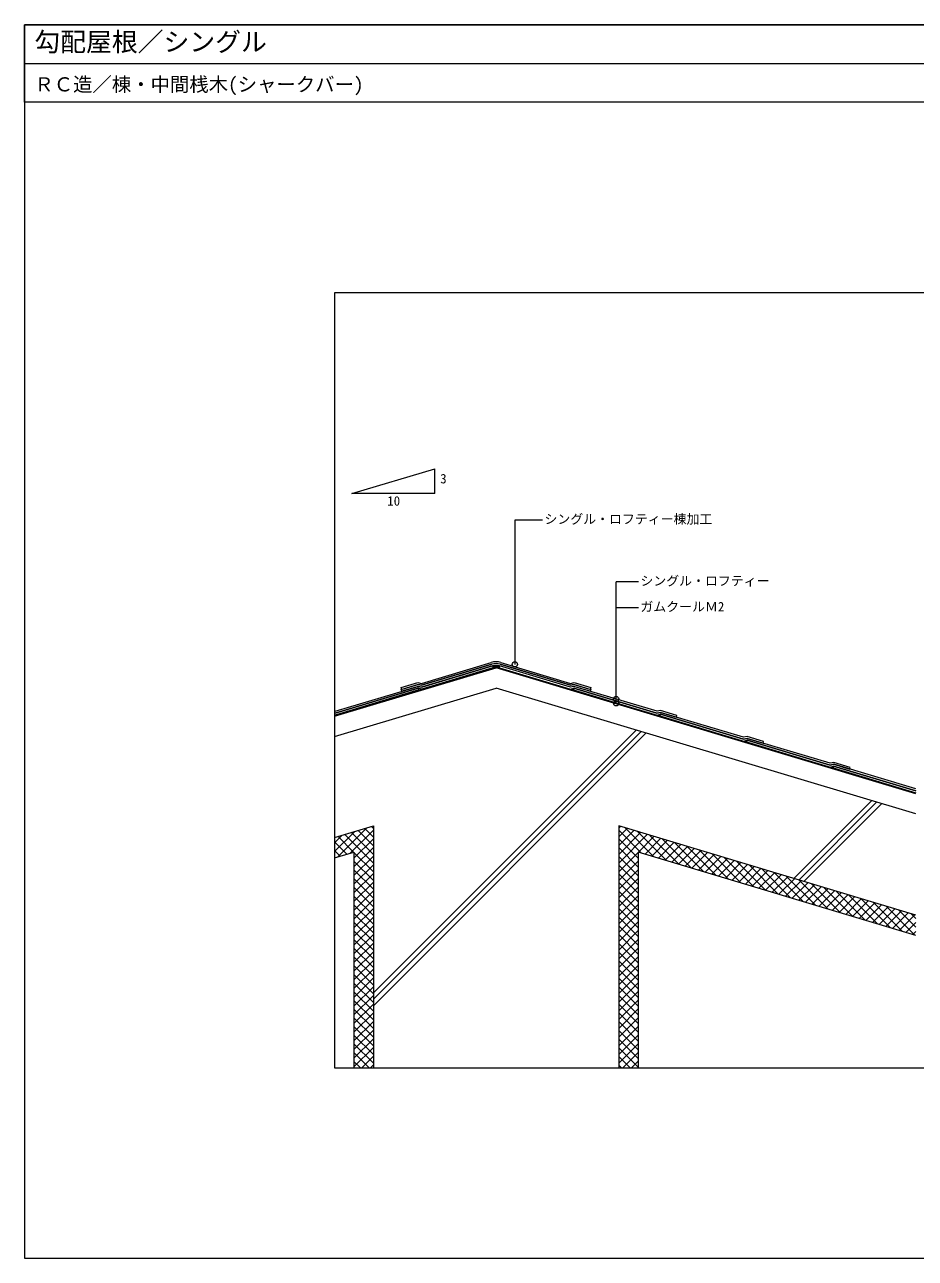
# Model space of a CAD drawing. Units: millimetres, scale not verified. Extents: x -1380 to 1380, y -955 to 955.
# Drawn here: x -1380 to -1, y -955 to 955 of the extents above; entities that cross this region are included whole.
import ezdxf
from ezdxf.enums import TextEntityAlignment as Align

# ---------------------------------------------------------------- set-up
doc = ezdxf.new("R2010")
doc.units = ezdxf.units.MM
doc.header["$LTSCALE"] = 3
for name, color, linetype, lineweight in [('0-0_0', 7, 'Continuous', 18), ('0-1_HATCH', 9, 'Continuous', 18), ('0-2_KUTAI', 3, 'Continuous', 18), ('0-3_BOUSUI', 1, 'Continuous', 18), ('0-4_MOJI', 7, 'Continuous', 18), ('0-7_single', 6, 'Continuous', 18), ('0-9_WAKU', 7, 'Continuous', 18)]:
    doc.layers.add(name, color=color, linetype=linetype, lineweight=lineweight)
doc.styles.add('ＭＳ ゴシック', font='')
doc.styles.get('ＭＳ ゴシック').set_extended_font_data('MS Gothic')

msp = doc.modelspace()

# ---------------------------------------------------------------- linework, layer by layer
at = {"layer": '0-0_0'}
msp.add_line((-1379.969, 894.962), (1380.031, 894.962), dxfattribs=at)
at = {"layer": '0-1_HATCH'}
for p, q in [((-655.55, -37.963), (-655.487, -37.899)), ((-655.032, -39.69), (-652.421, -37.079)), ((-651.863, -39.733), (-654.075, -37.521)), ((-653.245, -40.148), (-649.871, -36.774)), ((-650.136, -39.215), (-652.301, -37.049)), ((-647.072, -40.034), (-650.326, -36.78)), ((-650.038, -39.185), (-647.852, -37)), ((-648.279, -39.672), (-646.072, -37.465)), ((-644.968, -39.893), (-647.863, -36.998)), ((-646.552, -40.19), (-644.416, -38.054)), ((-644.449, -38.166), (-644.813, -37.802)), ((-653.59, -40.251), (-655.409, -38.432)), ((-839.969, -544.148), (-432.972, -137.151)), ((-839.969, -554.047), (-425.357, -139.435)), ((-839.969, -563.947), (-417.742, -141.72)), ((-188.753, -367.021), (-68.288, -246.556)), ((-181.138, -369.306), (-60.673, -248.841)), ((-173.523, -371.59), (-53.058, -251.125)), ((-459.969, -289.15), (-457.282, -286.463)), ((-899.969, -325.038), (-869.424, -294.493)), ((-899.969, -311.568), (-888.667, -300.266)), ((-894.925, -333.464), (-850.181, -288.72)), ((-870.576, -326.159), (-894.669, -302.066)), ((-839.969, -343.296), (-884.307, -298.958)), ((-875.681, -327.691), (-839.969, -291.979)), ((-839.969, -329.825), (-873.945, -295.849)), ((-869.969, -335.449), (-839.969, -305.449)), ((-839.969, -316.355), (-863.583, -292.741)), ((-839.969, -302.885), (-853.222, -289.632)), ((-839.969, -289.414), (-842.86, -286.524)), ((-459.969, -302.62), (-446.92, -289.571)), ((-424.635, -327.578), (-459.969, -292.243)), ((-459.969, -316.09), (-436.558, -292.68)), ((-459.969, -329.561), (-426.197, -295.788)), ((-459.969, -343.031), (-415.835, -298.897)), ((-405.392, -333.351), (-450.136, -288.606)), ((-386.148, -339.124), (-430.892, -294.379)), ((-429.566, -326.098), (-405.473, -302.005)), ((-419.204, -329.207), (-395.111, -305.114)), ((-366.905, -344.897), (-411.649, -300.152)), ((-880.938, -329.268), (-899.969, -310.237)), ((-891.3, -332.376), (-899.969, -323.707)), ((-869.969, -348.92), (-839.969, -318.92)), ((-429.969, -335.714), (-459.969, -305.714)), ((-429.969, -349.184), (-459.969, -319.184)), ((-408.842, -332.315), (-384.749, -308.222)), ((-398.48, -335.424), (-374.387, -311.331)), ((-347.661, -350.67), (-392.406, -305.925)), ((-388.119, -338.532), (-364.026, -314.439)), ((-377.757, -341.641), (-353.664, -317.548)), ((-328.418, -356.443), (-373.162, -311.698)), ((-367.395, -344.75), (-343.302, -320.657)), ((-357.033, -347.858), (-332.94, -323.765)), ((-309.175, -362.216), (-353.919, -317.472)), ((-289.931, -367.989), (-334.675, -323.245)), ((-839.969, -356.766), (-869.969, -326.766)), ((-869.969, -362.39), (-839.969, -332.39)), ((-839.969, -370.237), (-869.969, -340.237)), ((-459.969, -356.501), (-429.969, -326.501)), ((-429.969, -362.655), (-459.969, -332.655)), ((-459.969, -369.972), (-429.969, -339.972)), ((-346.671, -350.967), (-322.578, -326.874)), ((-336.309, -354.075), (-312.216, -329.982)), ((-325.948, -357.184), (-301.855, -333.091)), ((-315.586, -360.292), (-291.493, -336.199)), ((-270.688, -373.762), (-315.432, -329.018)), ((-305.224, -363.401), (-281.131, -339.308)), ((-251.444, -379.535), (-296.189, -334.791)), ((-294.862, -366.509), (-270.769, -342.416)), ((-232.201, -385.308), (-276.945, -340.564)), ((-869.969, -375.86), (-839.969, -345.86)), ((-839.969, -383.707), (-869.969, -353.707)), ((-869.969, -389.331), (-839.969, -359.331)), ((-429.969, -376.125), (-459.969, -346.125)), ((-459.969, -383.442), (-429.969, -353.442)), ((-429.969, -389.595), (-459.969, -359.595)), ((-284.5, -369.618), (-260.407, -345.525)), ((-274.138, -372.727), (-250.045, -348.634)), ((-263.777, -375.835), (-239.684, -351.742)), ((-212.958, -391.081), (-257.702, -346.337)), ((-253.415, -378.944), (-229.322, -354.851)), ((-243.053, -382.052), (-218.96, -357.959)), ((-193.714, -396.854), (-238.458, -352.11)), ((-232.691, -385.161), (-208.598, -361.068)), ((-174.471, -402.627), (-219.215, -357.883)), ((-839.969, -397.177), (-869.969, -367.177)), ((-869.969, -402.801), (-839.969, -372.801)), ((-839.969, -410.648), (-869.969, -380.648)), ((-459.969, -396.913), (-429.969, -366.913)), ((-429.969, -403.066), (-459.969, -373.066)), ((-459.969, -410.383), (-429.969, -380.383)), ((-222.329, -388.269), (-198.236, -364.176)), ((-211.967, -391.378), (-187.874, -367.285)), ((-201.606, -394.486), (-177.513, -370.393)), ((-155.227, -408.4), (-199.972, -363.656)), ((-191.244, -397.595), (-167.151, -373.502)), ((-180.882, -400.703), (-156.789, -376.61)), ((-135.984, -414.173), (-180.728, -369.429)), ((-170.52, -403.812), (-146.427, -379.719)), ((-116.741, -419.946), (-161.485, -375.202)), ((-97.497, -425.719), (-142.241, -380.975)), ((-869.969, -416.271), (-839.969, -386.271)), ((-839.969, -424.118), (-869.969, -394.118)), ((-869.969, -429.742), (-839.969, -399.742)), ((-429.969, -416.536), (-459.969, -386.536)), ((-459.969, -423.853), (-429.969, -393.853)), ((-429.969, -430.007), (-459.969, -400.007)), ((-160.158, -406.921), (-136.065, -382.828)), ((-149.796, -410.029), (-125.703, -385.936)), ((-139.435, -413.138), (-115.342, -389.045)), ((-129.073, -416.246), (-104.98, -392.153)), ((-78.254, -431.492), (-122.998, -386.748)), ((-118.711, -419.355), (-94.618, -395.262)), ((-108.349, -422.463), (-84.256, -398.37)), ((-59.01, -437.265), (-103.755, -392.521)), ((-39.767, -443.038), (-84.511, -398.294)), ((-839.969, -437.588), (-869.969, -407.588)), ((-869.969, -443.212), (-839.969, -413.212)), ((-459.969, -437.324), (-429.969, -407.324)), ((-429.969, -443.477), (-459.969, -413.477)), ((-97.987, -425.572), (-73.894, -401.479)), ((-87.625, -428.68), (-63.532, -404.587)), ((-77.264, -431.789), (-53.171, -407.696)), ((-66.902, -434.898), (-42.809, -410.805)), ((-20.524, -448.811), (-65.268, -404.067)), ((-56.54, -438.006), (-32.447, -413.913)), ((-46.178, -441.115), (-22.085, -417.022)), ((-1.28, -454.584), (-46.024, -409.84)), ((-35.816, -444.223), (-11.723, -420.13)), ((0.031, -442.425), (-26.781, -415.613)), ((-839.969, -451.059), (-869.969, -421.059)), ((-869.969, -456.683), (-839.969, -426.683)), ((-839.969, -464.529), (-869.969, -434.529)), ((-459.969, -450.794), (-429.969, -420.794)), ((-429.969, -456.947), (-459.969, -426.947)), ((-459.969, -464.265), (-429.969, -434.265)), ((-25.454, -447.332), (-1.361, -423.239)), ((-15.093, -450.44), (0.031, -435.317)), ((0.031, -428.954), (-7.538, -421.386)), ((-869.969, -470.153), (-839.969, -440.153)), ((-839.969, -478), (-869.969, -448)), ((-869.969, -483.623), (-839.969, -453.623)), ((-429.969, -470.418), (-459.969, -440.418)), ((-459.969, -477.735), (-429.969, -447.735)), ((-429.969, -483.888), (-459.969, -453.888)), ((-4.731, -453.549), (0.031, -448.787)), ((-839.969, -491.47), (-869.969, -461.47)), ((-869.969, -497.094), (-839.969, -467.094)), ((-839.969, -504.94), (-869.969, -474.94)), ((-459.969, -491.205), (-429.969, -461.205)), ((-429.969, -497.358), (-459.969, -467.358)), ((-459.969, -504.676), (-429.969, -474.676)), ((-869.969, -510.564), (-839.969, -480.564)), ((-839.969, -518.411), (-869.969, -488.411)), ((-869.969, -524.035), (-839.969, -494.035)), ((-429.969, -510.829), (-459.969, -480.829)), ((-459.969, -518.146), (-429.969, -488.146)), ((-429.969, -524.299), (-459.969, -494.299)), ((-839.969, -531.881), (-869.969, -501.881)), ((-869.969, -537.505), (-839.969, -507.505)), ((-839.969, -545.352), (-869.969, -515.352)), ((-459.969, -531.616), (-429.969, -501.616)), ((-429.969, -537.77), (-459.969, -507.77)), ((-459.969, -545.087), (-429.969, -515.087)), ((-869.969, -550.975), (-839.969, -520.975)), ((-839.969, -558.822), (-869.969, -528.822)), ((-869.969, -564.446), (-839.969, -534.446)), ((-429.969, -551.24), (-459.969, -521.24)), ((-459.969, -558.557), (-429.969, -528.557)), ((-429.969, -564.71), (-459.969, -534.71)), ((-839.969, -572.292), (-869.969, -542.292)), ((-869.969, -577.916), (-839.969, -547.916)), ((-459.969, -572.028), (-429.969, -542.028)), ((-429.969, -578.181), (-459.969, -548.181)), ((-839.969, -585.763), (-869.969, -555.763)), ((-869.969, -591.386), (-839.969, -561.386)), ((-839.969, -599.233), (-869.969, -569.233)), ((-459.969, -585.498), (-429.969, -555.498)), ((-429.969, -591.651), (-459.969, -561.651)), ((-459.969, -598.968), (-429.969, -568.968)), ((-869.969, -604.857), (-839.969, -574.857)), ((-839.969, -612.703), (-869.969, -582.703)), ((-869.969, -618.327), (-839.969, -588.327)), ((-429.969, -605.122), (-459.969, -575.122)), ((-459.969, -612.439), (-429.969, -582.439)), ((-429.969, -618.592), (-459.969, -588.592)), ((-839.969, -626.174), (-869.969, -596.174)), ((-869.969, -631.798), (-839.969, -601.798)), ((-839.969, -639.644), (-869.969, -609.644)), ((-459.969, -625.909), (-429.969, -595.909)), ((-429.969, -632.062), (-459.969, -602.062)), ((-459.969, -639.38), (-429.969, -609.38)), ((-869.969, -645.268), (-839.969, -615.268)), ((-839.969, -653.115), (-869.969, -623.115)), ((-869.969, -658.738), (-839.969, -628.738)), ((-429.969, -645.533), (-459.969, -615.533)), ((-459.969, -652.85), (-429.969, -622.85)), ((-429.969, -659.003), (-459.969, -629.003)), ((-846.516, -660.038), (-869.969, -636.585)), ((-857.798, -660.038), (-839.969, -642.209)), ((-442.405, -660.038), (-459.969, -642.473)), ((-453.687, -660.038), (-429.969, -636.32)), ((-859.987, -660.038), (-869.969, -650.055)), ((-844.328, -660.038), (-839.969, -655.679)), ((-455.875, -660.038), (-459.969, -655.944)), ((-440.217, -660.038), (-429.969, -649.791))]:
    msp.add_line(p, q, dxfattribs=at)
at = {"layer": '0-2_KUTAI'}
for p, q in [((-899.969, -115.731), (-649.969, -40.731)), ((0.031, -235.731), (-649.969, -40.731)), ((-899.969, -147.052), (-649.969, -72.052)), ((0.031, -267.052), (-649.969, -72.052)), ((-899.969, -334.977), (-869.969, -325.977)), ((-869.969, -325.977), (-869.969, -660.038)), ((0.031, -454.977), (-429.969, -325.977)), ((-429.969, -325.977), (-429.969, -660.038))]:
    msp.add_line(p, q, dxfattribs=at)
for points in [[(-899.969, -303.656), (-839.969, -285.656), (-839.969, -660.038)], [(0.031, -423.656), (-459.969, -285.656), (-459.969, -660.038)]]:
    msp.add_lwpolyline(points, dxfattribs=at)
at = {"layer": '0-3_BOUSUI'}
msp.add_lwpolyline([(-899.969, -114.165), (-649.969, -39.165), (0.031, -234.165)], dxfattribs=at)
at = {"layer": '0-4_MOJI'}
for p, q in [((-744.878, 228.896), (-744.878, 267.41)), ((-464.017, -95.746), (-463.974, 92.156)), ((-429.398, 92.156), (-463.974, 92.156)), ((-429.398, 52.156), (-463.974, 52.156))]:
    msp.add_line(p, q, dxfattribs=at)
for points in [[(-744.878, 228.896), (-873.257, 228.896), (-744.878, 267.41)], [(-577.943, 187.797), (-620.743, 187.797), (-620.743, -35.404)]]:
    msp.add_lwpolyline(points, dxfattribs=at)
for centre in [(-620.743, -35.404), (-464.017, -89.045), (-464.017, -95.746)]:
    msp.add_circle(centre, 4, dxfattribs=at)
at = {"layer": '0-7_single'}
for points in [[(-899.969, -107.97), (-899.32, -108.123), (-770.588, -69.504), (-765.138, -70.792), (-655.563, -37.92), (-654.758, -40.602), (-765.052, -73.69), (-770.502, -72.401), (-899.234, -111.021), (-899.969, -110.847)], [(-796.79, -71.492), (-770.849, -63.709), (-765.399, -64.998), (-657.259, -32.556)], [(-796.79, -74.415), (-770.763, -66.607), (-765.313, -67.895), (-656.455, -35.238)], [(-656.455, -35.238), (-765.313, -67.895), (-770.763, -66.607), (-795.985, -74.174), (-796.79, -71.492)], [(-655.65, -37.92), (-765.227, -70.793), (-770.677, -69.504), (-795.985, -77.097), (-796.79, -74.415)], [(-643.571, -35.238), (-534.713, -67.895), (-529.263, -66.607), (-503.236, -74.415), (-504.041, -77.097), (-529.349, -69.504), (-534.799, -70.793), (-644.375, -37.92)], [(-642.766, -32.556), (-534.627, -64.998), (-529.177, -63.709), (-503.236, -71.492), (-504.041, -74.174), (-529.263, -66.607), (-534.713, -67.895), (-643.571, -35.238)], [(-899.969, -110.847), (-899.234, -111.021), (-770.502, -72.401), (-769.697, -75.083), (-899.148, -113.918), (-899.969, -113.724)], [(0.031, -228.318), (-127.063, -190.19), (-132.513, -191.478), (-261.245, -152.859), (-262.05, -155.541), (-132.599, -194.376), (-127.149, -193.088), (0.031, -231.242), (-127.149, -193.088), (-127.954, -195.769), (0.031, -234.165)]]:
    msp.add_lwpolyline(points, dxfattribs=at)
for points in [[(-645.18, -40.602), (-534.886, -73.69), (-529.436, -72.401), (-400.704, -111.021), (-395.255, -109.733), (-370.59, -117.132), (-369.786, -114.45), (-395.169, -106.835), (-400.619, -108.123), (-529.35, -69.504), (-534.8, -70.792), (-644.375, -37.92)], [(-530.241, -75.083), (-400.79, -113.918), (-395.341, -112.63), (-266.609, -151.25), (-261.159, -149.961), (-236.495, -157.361), (-235.69, -154.679), (-261.073, -147.064), (-266.523, -148.352), (-395.255, -109.733), (-400.704, -111.021), (-529.436, -72.401)], [(-396.145, -115.312), (-266.695, -154.147), (-261.245, -152.859), (-132.513, -191.478), (-127.063, -190.19), (-102.399, -197.589), (-101.594, -194.907), (-126.977, -187.293), (-132.427, -188.581), (-261.159, -149.961), (-266.609, -151.25), (-395.341, -112.63)]]:
    msp.add_lwpolyline(points, close=True, dxfattribs=at)
for radius in [25.219, 22.419, 22.419, 19.619]:
    msp.add_arc((-650.013, -56.711), radius, 73.30076, 106.69924, dxfattribs=at)
at = {"layer": '0-9_WAKU'}
for points in [[(1380.031, 834.962), (-1379.969, 834.962), (-1379.969, 954.962), (1380.031, 954.962)], [(-1379.969, -955.038), (1380.031, -955.038), (1380.031, 954.962), (-1379.969, 954.962)], [(-899.969, -660.038), (900.031, -660.038), (900.031, 539.962), (-899.969, 539.962)]]:
    msp.add_lwpolyline(points, close=True, dxfattribs=at)

# ---------------------------------------------------------------- texts
at = {"layer": '0-4_MOJI', "style": 'ＭＳ ゴシック'}
for s, p in [('3', (-736.435, 240.349)), ('10', (-818.413, 205.827)), ('シングル・ロフティー棟加工', (-574.943, 177.797)), ('シングル・ロフティー', (-426.398, 82.156)), ('ガムクールＭ2', (-426.398, 42.156))]:
    msp.add_text(s, height=14.66, dxfattribs=at).set_placement(p, align=Align.BOTTOM_LEFT)
at = {"layer": '0-9_WAKU', "style": 'ＭＳ ゴシック'}
for s, height, p in [('勾配屋根／シングル', 29.33, (-1364.969, 904.962)), ('ＲＣ造／棟・中間桟木(シャークバー)', 21.99, (-1364.969, 844.962))]:
    msp.add_text(s, height=height, dxfattribs=at).set_placement(p, align=Align.BOTTOM_LEFT)

doc.saveas('drawing.dxf')
